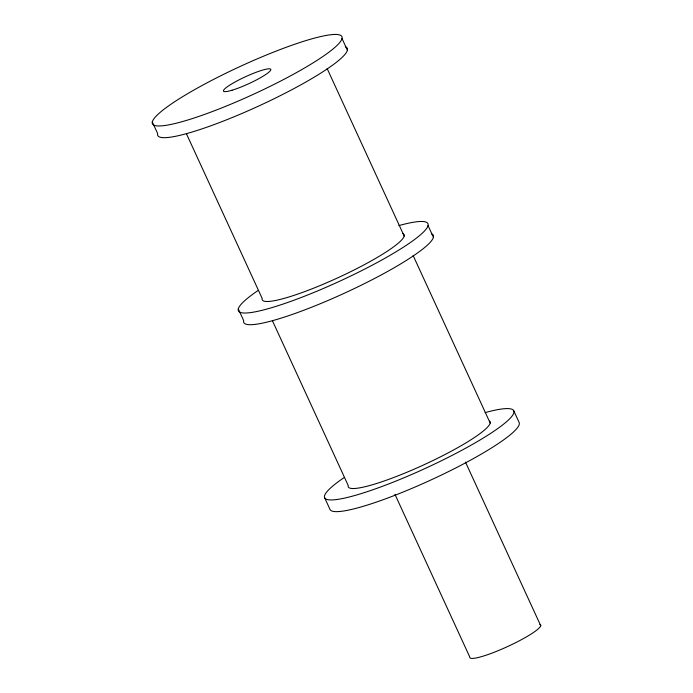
<?xml version="1.0" encoding="UTF-8"?>
<svg xmlns="http://www.w3.org/2000/svg" width="693" height="693" viewBox="0 0 693 693"><rect width="100%" height="100%" fill="white"/><g stroke="black" fill="none" stroke-linecap="round" stroke-linejoin="round"><path stroke-width="1.04" d="M513.773 410.819L519.144 422.513A104.071 15.385 -24.7 0 1 430.725 480.067A104.071 15.385 -24.7 0 1 329.998 509.407L324.627 497.721M342.021 38.531A104.296 15.419 -24.7 0 1 195.824 117.438A104.296 15.419 -24.7 0 1 203.603 84.667A104.296 15.419 -24.7 0 1 342.021 38.531L347.392 50.217M428.04 225.554L433.42 237.249M327.131 68.538L404.175 236.044M413.149 255.57L490.194 423.076M465.479 462.118L540.722 625.701M394.932 494.291L469.724 656.903A39.025 5.769 -24.7 0 0 508.186 646.283A39.025 5.769 -24.7 0 0 539.942 624.402M186.486 133.87L262.171 298.44A78.058 11.538 -24.7 0 0 339.111 277.209A78.058 11.538 -24.7 0 0 402.624 233.446M272.505 320.902L348.198 485.464A78.058 11.538 -24.7 0 0 422.046 465.653A78.058 11.538 -24.7 0 0 489.7 421.084M152.278 121.899L157.657 133.584A104.296 15.419 -24.7 0 0 260.455 105.223A104.296 15.419 -24.7 0 0 345.322 46.743M238.305 308.922L243.676 320.616A104.296 15.419 -24.7 0 0 346.483 292.247A104.296 15.419 -24.7 0 0 431.349 233.766M485.117 412.612A104.071 15.385 -24.7 0 1 489.743 433.965A104.071 15.385 -24.7 0 1 358.636 494.386A104.071 15.385 -24.7 0 1 344.057 477.624M398.882 225.589A104.296 15.419 -24.7 0 1 404.028 246.786A104.296 15.419 -24.7 0 1 272.47 307.449A104.296 15.419 -24.7 0 1 258.021 290.54M232.042 90.229A26.022 3.846 -24.7 0 0 270.513 70.452A26.022 3.846 -24.7 0 0 238.894 79.946A26.022 3.846 -24.7 0 0 232.042 90.229"/></g></svg>
